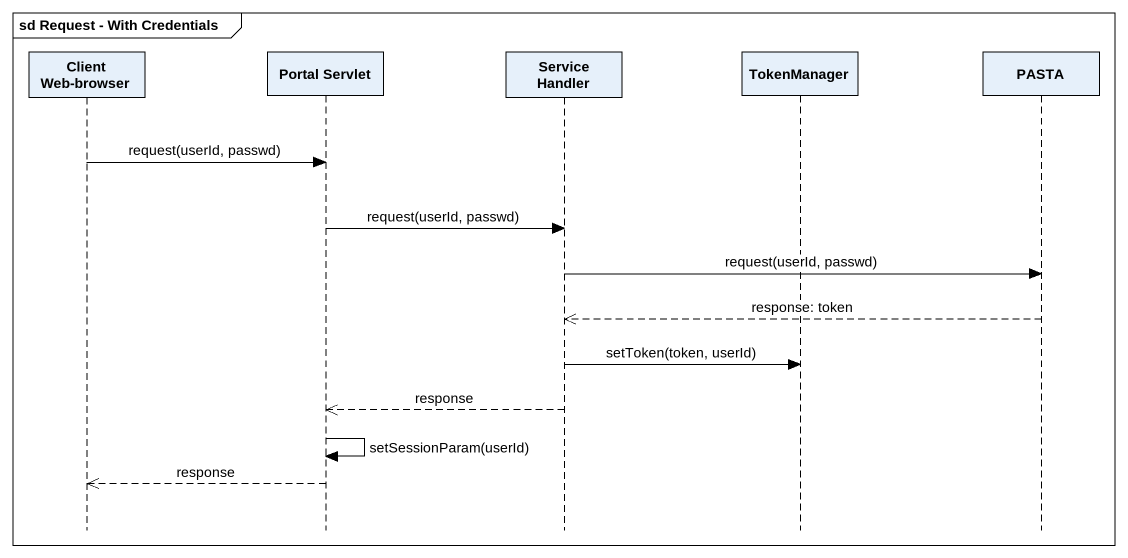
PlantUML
@startuml
mainframe sd Request - With Credentials
hide footbox
participant "Client Web-browser" as Client_Web_browser
participant "Portal Servlet" as Portal_Servlet
participant "Service Handler" as Service_Handler
participant TokenManager
participant PASTA

Client_Web_browser -> Portal_Servlet : request(userId, passwd)
Portal_Servlet -> Service_Handler : request(userId, passwd)
Service_Handler -> PASTA : request(userId, passwd)
PASTA -->> Service_Handler : response: token
Service_Handler -> TokenManager : setToken(token, userId)
Service_Handler -->> Portal_Servlet : response
Portal_Servlet -> Portal_Servlet : setSessionParam(userId)
Portal_Servlet -->> Client_Web_browser : response
@enduml
